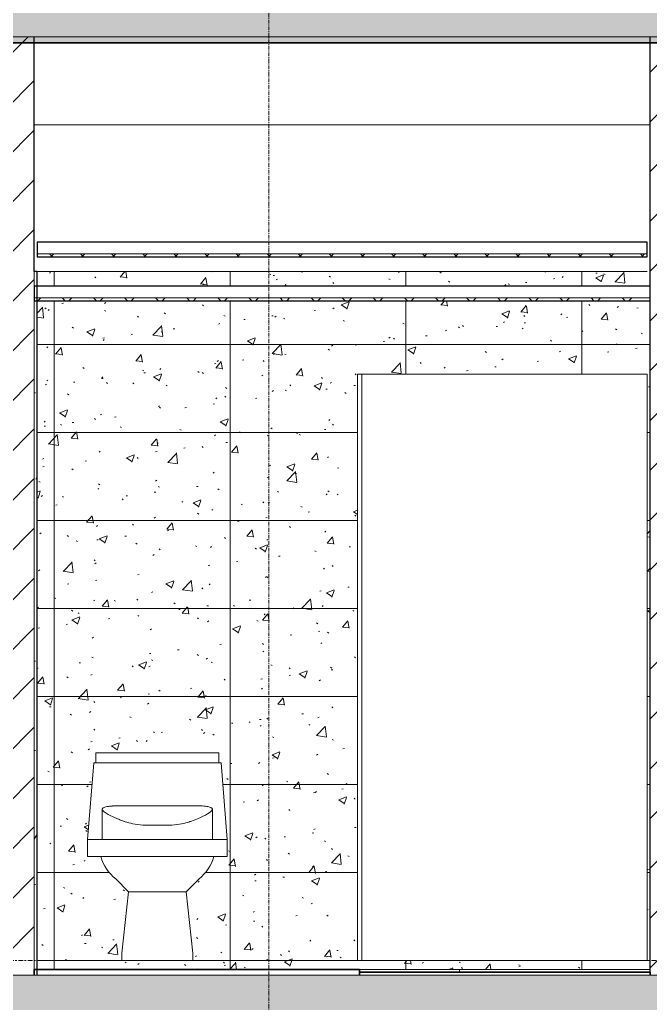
# Model space of a CAD drawing. Header units: millimetres. Extents: x 3451 to 201731, y -8641 to 35300.
# Drawn here: x 162741 to 164892, y 19054 to 22408 of the extents above; entities that cross this region are included whole.
import ezdxf

# ---------------------------------------------------------------- set-up
doc = ezdxf.new("R2010")
doc.units = ezdxf.units.MM
doc.linetypes.add('Centre', pattern=[31.75, 6.35, -4.7625, 15.875, -4.7625])
doc.linetypes.add('Grid Line', pattern=[22.225, 12.7, -3.175, 3.175, -3.175])
for name, color, linetype, lineweight in [('0-2', 50, 'Continuous', 5), ('A-CLNG-2', 250, 'Continuous', 25), ('A-CLNG-3', 7, 'Continuous', 9), ('A-CLNG-PATT-2', 9, 'Continuous', 9), ('A-DETL-GENF-1', 7, 'Continuous', 9), ('A-DETL-THIN', 151, 'Continuous', 9), ('A-FLOR-1', 10, 'Continuous', 35), ('A-FLOR-2', 7, 'Continuous', 9), ('A-FLOR-LEVL-2', 51, 'Centre', 9), ('A-FLOR-PATT-1', 7, 'Continuous', 9), ('A-GLAZ-CURT', 52, 'Continuous', 9), ('A-GLAZ-CURT-2', 7, 'Continuous', 9), ('A-GLAZ-CURT-3', 50, 'Continuous', 18), ('A-WALL-1', 113, 'Continuous', 25), ('A-WALL-2', 250, 'Continuous', 25), ('A-WALL-3', 7, 'Continuous', 9), ('A-WALL-PATT-2', 9, 'Continuous', 9), ('A-WALL-PATT-4', 111, 'Continuous', 9), ('I-WALL-1', 7, 'Continuous', 9), ('I-WALL-3', 250, 'Continuous', 25), ('P-SANR-FIXT', 6, 'Continuous', 9), ('P-SANR-FIXT-1', 7, 'Continuous', 9), ('S-BEAM-3', 7, 'Continuous', 9), ('S-GRID-1', 1, 'Grid Line', 9)]:
    doc.layers.add(name, color=color, linetype=linetype, lineweight=lineweight)
pattern_1 = [(45, (-51987.05, 14125), (-53.033, 53.033), []), (135, (-51987.05, 14125), (-53.033, -53.033), [])]

# ---------------------------------------------------------------- blocks, each defined once
blk = doc.blocks.new('NCV_TKTC_KET CAU_rvt-2-TKCS_MẶT CẮT D')
at = {"layer": 'A-FLOR-PATT-1'}
h = blk.add_hatch(color=256, dxfattribs=at)
h.paths.add_polyline_path([(-37572.1, 22330), (-35537.4, 22330), (-35537.4, 22350), (-37938.6, 22350), (-37938.6, 22330)])
h.paths.add_polyline_path([(-66835.3, 22330), (-65032.3, 22330), (-65032.3, 22350), (-66835.3, 22350)])
h.paths.add_polyline_path([(-24866.9, 22330), (-24836.9, 22330), (-24836.9, 22350), (-28836.9, 22350), (-28836.9, 22330), (-25163.7, 22330)])
h.paths.add_polyline_path([(-58634.9, 22330), (-56833.3, 22330), (-56833.3, 22350), (-58634.9, 22350)])
h.paths.add_polyline_path([(-53357.9, 22330), (-51661.9, 22330), (-51661.9, 22350), (-53357.9, 22350), (-53357.9, 22330.4)])
at = {"layer": 'A-FLOR-1'}
blk.add_line((-37938.6, 22330), (-35537.4, 22330), dxfattribs=at)
at = {"layer": 'S-BEAM-3'}
blk.add_line((-35737.4, 22050), (-37836.9, 22050), dxfattribs=at)
blk = doc.blocks.new('TOILET - TOILET-348229-TKCS_MẶT CẮT D')
at = {"layer": 'P-SANR-FIXT-1'}
for p, q in [((-37627, 6234.1), (-37627, 6268.8)), ((-37627, 6268.8), (-37207.7, 6268.8)), ((-37207.7, 6268.8), (-37207.7, 6234.1)), ((-37655.2, 5972.7), (-37634.5, 6234.1)), ((-37634.5, 6234.1), (-37627, 6234.1)), ((-37207.7, 6234.1), (-37627, 6234.1)), ((-37207.7, 6234.1), (-37200.2, 6234.1)), ((-37200.2, 6234.1), (-37179.5, 5972.7)), ((-37605, 6077), (-37605, 5972.7)), ((-37569.8, 6087.1), (-37265, 6087.1)), ((-37229.7, 6076.9), (-37229.7, 5972.7)), ((-37367.6, 6021.3), (-37467.1, 6021.3)), ((-37655.2, 5914.4), (-37655.2, 5972.7)), ((-37179.8, 5972.7), (-37654.9, 5972.7)), ((-37179.5, 5972.7), (-37179.5, 5914.5)), ((-37610.1, 5914.4), (-37655.2, 5914.4)), ((-37225.4, 5914.5), (-37609.3, 5914.5)), ((-37179.5, 5914.5), (-37224.8, 5914.5)), ((-37515.2, 5794.9), (-37559.4, 5838.3)), ((-37275.3, 5838.3), (-37319.5, 5794.9)), ((-37538.7, 5585.4), (-37515.2, 5794.9)), ((-37319.5, 5794.9), (-37515.7, 5794.9)), ((-37319.5, 5794.9), (-37296, 5585.4)), ((-37538.7, 5560), (-37538.7, 5585.4)), ((-37296, 5585.4), (-37296, 5560)), ((-37296, 5560), (-37538.7, 5560))]:
    blk.add_line(p, q, dxfattribs=at)
for centre, radius, start, end in [((-37461, 5958.6), 155.4, 196.5104, 230.7351), ((-37370.1, 5956.1), 151.2, 308.8328, 344.0364)]:
    blk.add_arc(centre, radius, start, end, dxfattribs=at)
for centre, major_axis, ratio, start_param, end_param in [((-37263.7, 6010.9), (-341.3, 66.1), 0.113598, 5.986413, 6.503637), ((-37418.9, 6067.5), (-178.4, 14), 0.081746, 5.72712, 5.964421), ((-37416, 6069.2), (178.5, 12.5), 0.077773, 0.279332, 0.556765), ((-37571.4, 6013), (341.7, 63.9), 0.113393, 6.07097, 6.559963), ((-37659.1, 5989.9), (431.3, 89.7), 0.11045, 5.655538, 6.065987), ((-37397.2, 6047), (-160.7, 8), 0.209444, 0.601119, 0.636432), ((-37414.8, 6052), (-138.7, 1.6), 0.243173, 0.625419, 1.186931), ((-37419.8, 6049.2), (138.6, 3.4), 0.226927, 5.093064, 5.644973), ((-37437.5, 6046.8), (160.7, 8.2), 0.20869, 5.638258, 5.679654)]:
    blk.add_ellipse(centre, major_axis=major_axis, ratio=ratio, start_param=start_param, end_param=end_param, dxfattribs=at)
blk.add_open_spline([(-37530.7, 6034.6), (-37537.3, 6037), (-37549.6, 6041.7), (-37568.4, 6049.7), (-37585.7, 6058.3), (-37594.7, 6064), (-37598.2, 6066.7)], degree=3, knots=[0, 0, 0, 0, 0.2, 0.4, 0.7, 1, 1, 1, 1], dxfattribs=at)
blk = doc.blocks.new('System Panel - Glazed-V482-TKCS_MẶT CẮT D')
at = {"layer": 'A-GLAZ-CURT-2'}
for p, q in [((-35746.9, 21200), (-36385.3, 21200)), ((-35746.9, 19200), (-35746.9, 21200)), ((-36385.3, 19200), (-35746.9, 19200))]:
    blk.add_line(p, q, dxfattribs=at)
blk = doc.blocks.new('System Panel - Glazed-V385-TKCS_MẶT CẮT D')
at = {"layer": 'A-GLAZ-CURT-2'}
for p, q in [((-36383.8, 24600), (-36720.3, 24600)), ((-36720.3, 22600), (-36383.8, 22600))]:
    blk.add_line(p, q, dxfattribs=at)
at = {"layer": 'A-GLAZ-CURT-3'}
for p, q in [((-36734.4, 24600), (-36734.4, 22600)), ((-36720.3, 24600), (-36734.4, 24600)), ((-36720.3, 22600), (-36720.3, 24600)), ((-36734.4, 22600), (-36720.3, 22600))]:
    blk.add_line(p, q, dxfattribs=at)
blk = doc.blocks.new('NCV_TKTC_TANG 6 - 8_rvt-6-TKCS_MẶT CẮT D')
at = {"layer": 'A-CLNG-PATT-2'}
h = blk.add_hatch(dxfattribs=at)
h.set_pattern_fill('FP_39', color=256, style=0, pattern_type=2)
h.set_pattern_definition(pattern_1)
h.paths.add_polyline_path([(-36265.9, 21600), (-35746.9, 21600), (-35746.9, 21610), (-37827.4, 21610), (-37827.4, 21600), (-36919, 21600)])
h = blk.add_hatch(dxfattribs=at)
h.set_pattern_fill('FP_39', color=256, style=0, pattern_type=2)
h.set_pattern_definition(pattern_1)
h.paths.add_polyline_path([(-37836.9, 21450), (-35736.9, 21450), (-35736.9, 21460), (-37836.9, 21460)])
at = {"layer": 'A-WALL-PATT-2'}
h = blk.add_hatch(dxfattribs=at)
h.set_pattern_fill('FP_32', color=256, style=0, pattern_type=2)
h.set_pattern_definition([(45, (-51987.05, 14125), (-84.8528, 84.8528), [])])
h.paths.add_polyline_path([(-37936.9, 19150), (-37836.9, 19150), (-37836.9, 22350), (-37936.9, 22350), (-37936.9, 19300)])
h = blk.add_hatch(dxfattribs=at)
h.set_pattern_fill('FP_33', color=256, style=0, pattern_type=2)
h.set_pattern_definition([(0, (-51987.05, 14125), (609.6, 152.4), [50.292, -406.908, 50.292, -406.908, -2438.4]), (0, (-51987.05, 14125), (609.6, 152.4), [-914.4, 50.292, -864.108, 50.292, -406.908, -1066.8]), (0, (-51987.05, 14125), (609.6, 152.4), [-2286, 50.292, -254.508, 50.292, -711.708]), (120, (-51758.45, 14201.2), (-436.7823, 451.7291), [50.292, -406.908, 50.292, -2845.308]), (120, (-51758.45, 14201.2), (-436.7823, 451.7291), [-507.492, -406.908, 50.292, -864.108, -1524]), (120, (-51758.45, 14201.2), (-436.7823, 451.7291), [-1828.8, 50.292, -406.908, 50.292, -1016.508]), (120, (-51758.45, 14201.2), (-436.7823, 451.7291), [-2336.292, -254.508, 50.292, -711.708]), (240, (-51682.25, 14506), (-172.8177, -604.1291), [50.292, -406.908, 50.292, -406.908, -2438.4]), (240, (-51682.25, 14506), (-172.8177, -604.1291), [-914.4, 50.292, -864.108, 50.292, -406.908, -1066.8]), (240, (-51682.25, 14506), (-172.8177, -604.1291), [-2286, 50.292, -254.508, 50.292, -711.708])])
h.paths.add_polyline_path([(-37836.9, 19150), (-37827.4, 19150), (-37827.4, 21550), (-37836.9, 21550), (-37836.9, 20326.8)])
h = blk.add_hatch(dxfattribs=at)
h.set_pattern_fill('FP_47', color=256, style=0, pattern_type=2)
h.set_pattern_definition([(50, (-51987.05, 14125), (273.276, -23.909), [28.575, -314.325]), (355, (-51987.05, 14125), (-52.8646, 286.585), [22.86, -251.46]), (100.451, (-51964.28, 14123), (220.414, 262.6745), [24.285, -267.135]), (46.184, (-51987.05, 14201.2), (406.619, -63.0646), [42.862, -471.487]), (96.636, (-51953.17, 14195.94), (356.104, 371.141), [36.428, -400.703]), (351.184, (-51987.05, 14201.2), (356.107, 371.138), [34.29, -377.19]), (21, (-51948.95, 14182.15), (227.4212, -153.3982), [28.575, -314.325]), (326, (-51948.95, 14182.15), (92.7027, 276.282), [22.86, -251.46]), (71.451, (-51930, 14169.37), (320.1254, 122.8816), [24.285, -267.135]), (37.5, (-51987.05, 14125), (4.6325, 126.8326), [5.029, -243.383, 5.029, -250.241, -252.413]), (37.5, (-51987.05, 14125), (4.6325, 126.8326), [-503.682, 5.029, -247.383]), (7.5, (-51987.05, 14125), (100.2292, 150.2711), [5.029, -140.513, 5.029, -237.668, -96.203]), (7.5, (-51987.05, 14125), (100.2292, 150.2711), [-388.239, 5.029, -91.173]), (327.5, (-52072.01, 14125), (203.38684, -8.5935), [5.029, -90.221, 5.029, -292.151, -394.335]), (327.5, (-52072.01, 14125), (203.38684, -8.5935), [-392.43, 5.029, -389.306]), (317.5, (-52110.11, 14125), (222.1944, 38.1398), [5.029, -118.796, 5.029, -192.329, -280.035]), (317.5, (-52110.11, 14125), (222.1944, 38.1398), [-321.183, 5.029, -275.006])])
h.paths.add_polyline_path([(-37827.4, 19170), (-35737.4, 19170), (-35737.4, 21450), (-37827.4, 21450), (-37827.4, 19200)])
h.paths.add_polyline_path([(-35746.9, 19200), (-36734.4, 19200), (-36734.4, 21200), (-35746.9, 21200), (-35746.9, 20326.8)])
h.paths.add_polyline_path([(-37538.7, 19200), (-37538.7, 19225.4), (-37515.2, 19435), (-37581.3, 19500.1), (-37598.4, 19525.8), (-37610.1, 19554.4), (-37655.2, 19554.4), (-37655.2, 19612.7), (-37634.5, 19874.1), (-37627, 19874.1), (-37627, 19908.8), (-37207.7, 19908.8), (-37207.7, 19874.1), (-37200.2, 19873.5), (-37179.5, 19612.7), (-37179.5, 19554.5), (-37224.8, 19554.4), (-37236.2, 19525.8), (-37253.3, 19500), (-37319.5, 19435), (-37296, 19225.4), (-37296, 19200), (-37515.2, 19200)])
h.paths.add_polyline_path([(-35737.4, 21500), (-35737.4, 21550), (-37827.4, 21550), (-37827.4, 21500), (-35746.7, 21500)])
h = blk.add_hatch(dxfattribs=at)
h.set_pattern_fill('FP_76', color=256, style=0, pattern_type=2)
h.set_pattern_definition([(0, (-35741.94, 19200), (0, 300), []), (90, (-35741.94, 19200), (-600, 4e-14), [])])
h.paths.add_polyline_path([(-37827.4, 19170), (-35737.4, 19170), (-35737.4, 21450), (-37827.4, 21450), (-37827.4, 19200)])
h.paths.add_polyline_path([(-35746.9, 19200), (-36734.4, 19200), (-36734.4, 21200), (-35746.9, 21200), (-35746.9, 20326.8)])
h.paths.add_polyline_path([(-37538.7, 19200), (-37538.7, 19225.4), (-37515.2, 19435), (-37581.3, 19500.1), (-37598.4, 19525.8), (-37610.1, 19554.4), (-37655.2, 19554.4), (-37655.2, 19612.7), (-37634.5, 19874.1), (-37627, 19874.1), (-37627, 19908.8), (-37207.7, 19908.8), (-37207.7, 19874.1), (-37200.2, 19873.5), (-37179.5, 19612.7), (-37179.5, 19554.5), (-37224.8, 19554.4), (-37236.2, 19525.8), (-37253.3, 19500), (-37319.5, 19435), (-37296, 19225.4), (-37296, 19200), (-37515.2, 19200)])
h.paths.add_polyline_path([(-35737.4, 21500), (-35737.4, 21550), (-37827.4, 21550), (-37827.4, 21500), (-35746.7, 21500)])
at = {"layer": 'A-CLNG-2'}
for p, q in [((-35746.9, 21650), (-37827.4, 21650)), ((-37827.4, 21650), (-37827.4, 21600)), ((-35746.9, 21600), (-35746.9, 21650)), ((-37827.4, 21600), (-35746.9, 21600)), ((-35736.9, 21500), (-37836.9, 21500)), ((-37836.9, 21500), (-37836.9, 21450)), ((-35736.9, 21450), (-35736.9, 21500)), ((-37836.9, 21450), (-35736.9, 21450))]:
    blk.add_line(p, q, dxfattribs=at)
at = {"layer": 'A-CLNG-3'}
for p, q in [((-35746.9, 21610), (-37827.4, 21610)), ((-35736.9, 21460), (-37836.9, 21460))]:
    blk.add_line(p, q, dxfattribs=at)
at = {"layer": 'A-FLOR-1'}
for p, q in [((-36727.4, 19170), (-37836.9, 19170)), ((-37836.9, 19170), (-37836.9, 19150)), ((-36727.4, 19150), (-36727.4, 19170)), ((-35736.9, 19160), (-36727.4, 19160)), ((-36727.4, 19160), (-36727.4, 19150)), ((-35736.9, 19150), (-35736.9, 19160))]:
    blk.add_line(p, q, dxfattribs=at)
at = {"layer": 'A-FLOR-2'}
for p, q in [((-36727.4, 19170), (-36387.4, 19170)), ((-36387.4, 19170), (-36387.4, 19160)), ((-36387.4, 19170), (-35737.4, 19170))]:
    blk.add_line(p, q, dxfattribs=at)
at = {"layer": 'A-WALL-2'}
blk.add_line((-37836.9, 21550), (-37836.9, 22350), dxfattribs=at)
at = {"layer": 'A-WALL-3'}
for p, q in [((-37836.9, 19150), (-37836.9, 21550)), ((-37836.9, 21550), (-37836.9, 19150))]:
    blk.add_line(p, q, dxfattribs=at)
at = {"layer": 'I-WALL-1'}
blk.add_line((-35746.9, 21550), (-37827.4, 21550), dxfattribs=at)
at = {"layer": 'I-WALL-3'}
for p, q in [((-37827.4, 21550), (-37836.9, 21550)), ((-37827.4, 19150), (-37827.4, 21550))]:
    blk.add_line(p, q, dxfattribs=at)
at = {"layer": 'A-GLAZ-CURT'}
for name, p in [('System Panel - Glazed-V385-TKCS_MẶT CẮT D', (0, -3400)), ('System Panel - Glazed-V482-TKCS_MẶT CẮT D', (0, 0))]:
    blk.add_blockref(name, p, dxfattribs=at)
at = {"layer": 'P-SANR-FIXT'}
blk.add_blockref('TOILET - TOILET-348229-TKCS_MẶT CẮT D', (0, 13640), dxfattribs=at)

msp = doc.modelspace()

# ---------------------------------------------------------------- hatches: boundary and pattern name
at = {"layer": 'A-DETL-GENF-1'}
h = msp.add_hatch(color=256, dxfattribs=at)
h.paths.add_polyline_path([(160692.2, 21950), (160692.2, 22350), (167092.5, 22350), (167092.5, 22100), (167692.5, 22100), (167692.5, 22350), (171492.9, 22350), (171492.9, 22150), (171692.9, 22150), (171692.9, 22350), (175790.9, 22350), (175790.9, 21950), (176090.9, 21950), (176090.9, 22550), (151265.9, 22550), (151265.9, 22150), (151467.6, 22150), (151467.6, 22350), (154892.5, 22350), (154892.5, 22150), (155092.5, 22150), (155092.5, 22350), (156090.8, 22350), (156090.8, 21950), (156392.5, 21950), (156392.5, 22350), (160390.5, 22350), (160390.5, 21950), (160443.5, 21950)])
h.paths.add_polyline_path([(122694.6, 21950), (122694.6, 22550), (122392.5, 22550), (122392.5, 21950)])
h.paths.add_polyline_path([(138892.2, 21950), (139044.6, 21950), (139044.6, 22350), (143794.6, 22350), (143794.6, 22150), (143994.6, 22150), (143994.6, 22350), (146969.9, 22350), (146969.9, 21950), (147269.9, 21950), (147269.9, 22350), (148965.9, 22350), (148965.9, 22150), (149165.9, 22151.3), (149165.9, 22550), (128994.6, 22550), (128994.6, 22150), (129194.6, 22150), (129194.6, 22350), (130594.7, 22350), (130594.7, 21950), (130894.7, 21950), (130894.7, 22350), (135595.5, 22350), (135595.5, 22150), (135794.6, 22150), (135794.6, 22350), (138744.6, 22350), (138744.6, 21950)])
h.paths.add_polyline_path([(126628.8, 22150), (126828.8, 22150), (126828.8, 22350), (128244.5, 22350), (128244.5, 22150), (128444.5, 22150), (128443, 22550), (126628.8, 22550)])
h = msp.add_hatch(color=256, dxfattribs=at)
h.paths.add_polyline_path([(160692.2, 18550), (160692.2, 18950), (167092.5, 18950), (167092.5, 18700), (167692.5, 18700), (167692.5, 18950), (171492.9, 18950), (171492.9, 18750), (171692.9, 18750), (171692.9, 18950), (175790.9, 18950), (175790.9, 18550), (176090.9, 18550), (176090.9, 19150), (151265.9, 19150), (151265.9, 18750), (151467.6, 18750), (151467.6, 18950), (154892.5, 18950), (154892.5, 18750), (155092.5, 18750), (155092.5, 18950), (156090.8, 18950), (156090.8, 18550), (156392.5, 18550), (156392.5, 18950), (160390.5, 18950), (160390.5, 18550), (160443.5, 18550)])
h.paths.add_polyline_path([(130894.7, 18550), (130894.7, 18950), (135595.5, 18950), (135595.5, 18750), (135794.6, 18750), (135794.6, 18950), (138744.6, 18950), (138744.6, 18550), (139044.6, 18550), (139044.6, 18950), (143794.6, 18950), (143794.6, 18750), (143994.6, 18750), (143994.6, 18950), (146969.9, 18950), (146969.9, 18550), (147269.9, 18550), (147269.9, 18950), (148965.9, 18950), (148965.9, 18750), (149165.9, 18751.3), (149165.9, 19150), (128994.6, 19150), (128994.6, 18750), (129194.6, 18750), (129194.6, 18950), (130594.7, 18950), (130594.7, 18550)])
h.paths.add_polyline_path([(122694.6, 18550), (122694.6, 19150), (122392.5, 19150), (122392.5, 18550)])
h.paths.add_polyline_path([(128444.5, 18750), (128443, 19150), (126628.8, 19150), (126628.8, 18750), (126828.8, 18750), (126828.8, 18950), (128244.5, 18950), (128244.5, 18750)])
at = {"layer": 'A-WALL-PATT-4'}
h = msp.add_hatch(dxfattribs=at)
h.set_pattern_fill('FP_32', color=256, style=0, pattern_type=2)
h.set_pattern_definition([(45, (148640.78, 14125), (-84.8528, 84.8528), [])])
h.paths.add_polyline_path([(165090.5, 19150), (165090.5, 22350), (164890.5, 22350), (164890.5, 19150), (165015, 19150)])

# ---------------------------------------------------------------- linework, layer by layer
at = {"layer": 'A-DETL-THIN'}
for p, q in [((160692.2, 22350), (167092.5, 22350)), ((176090.9, 19150), (152037.7, 19150))]:
    msp.add_line(p, q, dxfattribs=at)
at = {"layer": 'A-FLOR-LEVL-2'}
msp.add_line((106972.4, 19200), (198239.7, 19200), dxfattribs=at)
at = {"layer": 'A-WALL-1'}
msp.add_line((164890.5, 22350), (164890.5, 19150), dxfattribs=at)
at = {"layer": 'S-GRID-1'}
msp.add_line((163590.9, -3541.4), (163590.9, 30542.5), dxfattribs=at)

# ---------------------------------------------------------------- block references
at = {"layer": '0-2'}
for name in ['NCV_TKTC_KET CAU_rvt-2-TKCS_MẶT CẮT D', 'NCV_TKTC_TANG 6 - 8_rvt-6-TKCS_MẶT CẮT D']:
    msp.add_blockref(name, (200627.8, 0), dxfattribs=at)

doc.saveas('drawing.dxf')
